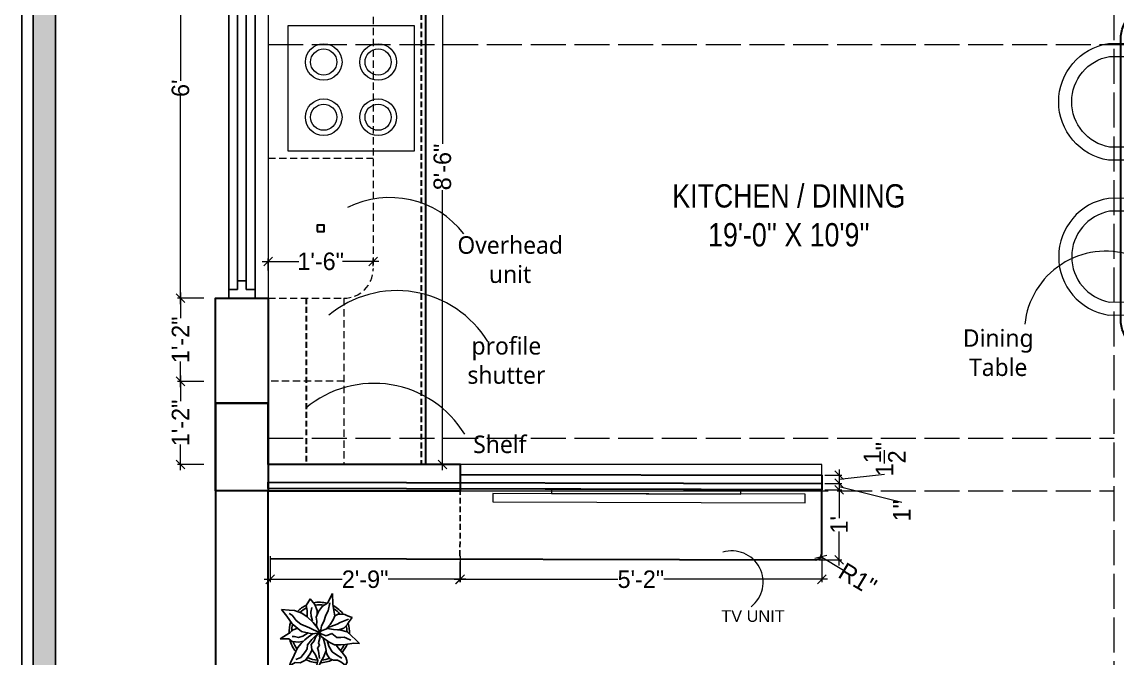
# Model space of a CAD drawing. Header units: millimetres. Extents: x 35877 to 3066687, y -650199 to -40525.
# Drawn here: x 146859.8 to 147047.5, y -180139.9 to -180030.8 of the extents above; entities that cross this region are included whole.
import ezdxf

# ---------------------------------------------------------------- set-up
doc = ezdxf.new("R2010")
doc.units = ezdxf.units.MM
doc.header["$MEASUREMENT"] = 0
doc.header["$PDMODE"] = 35
for name, pattern in [('ACAD_ISO02W100', [15, 12, -3]), ('DASHED', [0.75, 0.5, -0.25]), ('DASHEDX2', [1.5, 1, -0.5]), ('HIDDEN', [0.375, 0.25, -0.125])]:
    doc.linetypes.add(name, pattern=pattern)
doc.layers.get('Defpoints').update_dxf_attribs({"color": 220})
for name, color, linetype, lineweight in [('CENTERLINE ( COLUMN ) ~ DIM', 7, 'Continuous', 9), ('COLUMN', 1, 'Continuous', 30), ('dim05', 1, 'Continuous', 13), ('FIRST FLOOR ( TEXT )', 7, 'Continuous', 9), ('FUR1', 22, 'Continuous', 0), ('FURNITURE', 32, 'Continuous', 9), ('furniture dimensions', 1, 'DASHED', 0), ('GROUND FLOOR', 7, 'Continuous', 9), ('GROUND FLOOR  ( PLINE )', 251, 'Continuous', 30), ('Labelling', 1, 'Continuous', 25), ('NAME PLATE', 7, 'Continuous', 25), ('wall', 7, 'Continuous', 30), ('XX~SLAB ( BEAM )~ ( DIM )', 7, 'Continuous', 9)]:
    doc.layers.add(name, color=color, linetype=linetype, lineweight=lineweight)
doc.layers.add('str coll', color=6, linetype='Continuous')
doc.layers.add('XX~SLAB ( PLINE )', color=251, linetype='Continuous', plot=False)
doc.styles.add('century g', font='GOTHIC.TTF')
doc.styles.add('KATHA', font='swissc.ttf')
doc.styles.get("Standard").update_dxf_attribs({"font": 'arial.ttf', "height": 6})
doc.styles.add('style4', font='ARIALN.TTF')
doc.dimstyles.new('Archana', dxfattribs={"dimtxt": 2, "dimasz": 0.75, "dimexe": 0.5, "dimexo": 0.5, "dimgap": 0, "dimtad": 0, "dimzin": 0, "dimdsep": 46, "dimlunit": 4, "dimtxsty": 'century g', "dimblk": 'OBLIQUE', "dimcen": 0, "dimdle": 1, "dimclrd": 256, "dimclre": 256, "dimclrt": 256, "dimadec": 0, "dimazin": 0, "dimtfac": 1, "dimtofl": 0, "dimtmove": 1, "dimatfit": 3, "dimfxl": 1, "dimfxlon": 1, "dimtolj": 1, "dimtzin": 0, "dimlwd": -1, "dimlwe": -1, "dimarcsym": 0})

# ---------------------------------------------------------------- blocks, each defined once
blk = doc.blocks.new('LAYOUT FILE')
at = {"layer": 'NAME PLATE', "true_color": 0xd39e00}
h = blk.add_hatch(color=42, dxfattribs=at)
h.paths.add_polyline_path([(3346889.83, -513806.18), (3346889.83, -514260.7), (3347535.56, -514260.7), (3347535.56, -513806.18)])
h.paths.add_polyline_path([(3346894.36, -513810.71), (3347531.03, -513810.71), (3347531.03, -514256.17), (3346894.36, -514256.17)], flags=16)
at = {"layer": 'NAME PLATE', "color": 42, "true_color": 0xd39e00}
for points in [[(3346887.56, -513803.91), (3347537.83, -513803.91), (3347537.83, -514262.96), (3346887.56, -514262.96)], [(3346889.83, -513806.18), (3347535.56, -513806.18), (3347535.56, -514260.7), (3346889.83, -514260.7)], [(3346894.36, -513810.71), (3347531.03, -513810.71), (3347531.03, -514256.17), (3346894.36, -514256.17)]]:
    blk.add_lwpolyline(points, close=True, dxfattribs=at)
blk = doc.blocks.new('_Oblique')
at = {"layer": 'wall', "color": 0, "lineweight": -2}
blk.add_line((-0.5, -0.5), (0.5, 0.5), dxfattribs=at)
blk = doc.blocks.new('*D631')
at = {"layer": 'Defpoints', "color": 0, "linetype": 'Continuous', "lineweight": 0, "transparency": 16777216}
for p in [(146902.33, -180119.81, 0.05), (146934.89, -180120.39, 0.05), (146934.89, -180126.4)]:
    blk.add_point(p, dxfattribs=at)
at = {"layer": 'furniture dimensions', "color": 5, "linetype": 'ByBlock', "transparency": 16777216}
blk.add_line((146902.33, -180122.4), (146902.33, -180126.9), dxfattribs=at)
at = {"layer": 'furniture dimensions', "color": 5, "linetype": 'Continuous', "transparency": 16777216}
for p, q in [((146934.89, -180122.4), (146934.89, -180126.9)), ((146901.33, -180126.4), (146914.66, -180126.4)), ((146935.89, -180126.4), (146922.57, -180126.4))]:
    blk.add_line(p, q, dxfattribs=at)
at = {"layer": 'furniture dimensions', "color": 5, "linetype": 'Continuous', "transparency": 16777216, "xscale": 1.5, "yscale": 1.5, "zscale": 1.5, "rotation": 180}
blk.add_blockref('_Oblique', (146902.33, -180126.4), dxfattribs=at)
at = {"layer": 'furniture dimensions', "color": 5, "linetype": 'Continuous', "transparency": 16777216, "xscale": 1.5, "yscale": 1.5, "zscale": 1.5}
blk.add_blockref('_Oblique', (146934.89, -180126.4), dxfattribs=at)
at = {"layer": 'furniture dimensions', "linetype": 'Continuous', "lineweight": 0, "transparency": 16777216, "insert": (146918.61, -180126.4), "char_height": 3, "attachment_point": 5, "style": 'century g'}
blk.add_mtext('\\A1;2\'-9"', dxfattribs=at)
blk = doc.blocks.new('ARPLS010')
at = {"linetype": 'ByBlock'}
for p, q in [((0.121, 0.605), (-0.013, 0.459)), ((0.179, 0.666), (0.121, 0.605)), ((0.174, 0.573), (0.179, 0.666)), ((0.2, 0.432), (0.174, 0.573)), ((-0.295, 0.42), (-0.302, 0.309)), ((-0.278, 0.467), (-0.295, 0.42)), ((-0.248, 0.54), (-0.278, 0.467)), ((-0.182, 0.493), (-0.248, 0.54)), ((-0.222, 0.484), (-0.164, 0.347)), ((-0.125, 0.459), (-0.182, 0.493)), ((-0.072, 0.404), (-0.125, 0.459)), ((-0.038, 0.302), (-0.072, 0.404)), ((-0.013, 0.459), (-0.044, 0.336)), ((0.077, 0.412), (0.091, 0.447)), ((0.082, 0.358), (0.077, 0.412)), ((0.091, 0.447), (0.125, 0.522)), ((0.203, 0.352), (0.2, 0.432)), ((0.33, 0.38), (0.252, 0.313)), ((0.409, 0.44), (0.33, 0.38)), ((0.425, 0.373), (0.356, 0.269)), ((0.484, 0.459), (0.409, 0.44)), ((0.542, 0.434), (0.484, 0.459)), ((0.485, 0.354), (0.533, 0.42)), ((0.533, 0.42), (0.542, 0.434)), ((-0.469, 0.226), (-0.643, 0.216)), ((-0.643, 0.216), (-0.485, 0.134)), ((-0.362, 0.24), (-0.469, 0.226)), ((-0.278, 0.254), (-0.362, 0.24)), ((-0.302, 0.309), (-0.276, 0.258)), ((-0.21, 0.227), (-0.278, 0.254)), ((-0.132, 0.18), (-0.21, 0.227)), ((-0.164, 0.347), (-0.139, 0.295)), ((-0.139, 0.295), (-0.08, 0.131)), ((-0.049, 0.232), (-0.065, 0.135)), ((-0.044, 0.336), (-0.049, 0.232)), ((0.015, 0.209), (0.08, 0.288)), ((0.056, 0.114), (0.015, 0.209)), ((0.08, 0.288), (0.082, 0.358)), ((0.16, 0.165), (0.204, 0.254)), ((0.204, 0.254), (0.203, 0.352)), ((0.252, 0.313), (0.216, 0.287)), ((0.318, 0.213), (0.227, 0.157)), ((0.356, 0.269), (0.318, 0.213)), ((0.432, 0.176), (0.459, 0.236)), ((0.459, 0.303), (0.485, 0.354)), ((0.459, 0.236), (0.459, 0.303)), ((-0.359, 0.148), (-0.49, 0.172)), ((-0.485, 0.134), (-0.433, 0.051)), ((-0.433, 0.051), (-0.349, -0.011)), ((-0.287, 0.106), (-0.359, 0.148)), ((-0.18, 0.073), (-0.287, 0.106)), ((-0.111, 0.036), (-0.18, 0.073)), ((-0.063, 0.111), (-0.132, 0.18)), ((-0.013, 0.022), (-0.111, 0.036)), ((-0.084, -0.034), (0.007, 0.018)), ((0.003, 0.011), (-0.076, -0.16)), ((-0.065, 0.135), (-0.024, 0.018)), ((-0.024, 0.018), (0.009, 0.005)), ((0.006, -0.002), (0.068, 0.032)), ((0.007, 0.018), (0.02, -0.121)), ((0.009, 0.005), (0.056, 0.114)), ((0.017, -0.002), (0.091, 0.009)), ((0.068, 0.032), (0.16, 0.165)), ((0.088, 0.065), (0.187, 0.091)), ((0.091, 0.009), (0.173, -0.011)), ((0.227, 0.157), (0.132, 0.131)), ((0.173, -0.011), (0.212, 0.004)), ((0.187, 0.091), (0.297, 0.116)), ((0.212, 0.004), (0.252, -0.03)), ((0.297, 0.116), (0.408, 0.071)), ((0.309, 0.109), (0.368, 0.128)), ((0.309, -0.01), (0.43, 0.006)), ((0.368, 0.128), (0.432, 0.176)), ((0.408, 0.071), (0.482, 0.024)), ((0.482, 0.024), (0.689, -0.072)), ((-0.464, -0.073), (-0.558, -0.152)), ((-0.558, -0.152), (-0.517, -0.172)), ((-0.517, -0.172), (-0.447, -0.216)), ((-0.366, -0.036), (-0.464, -0.073)), ((-0.336, -0.142), (-0.413, -0.121)), ((-0.306, -0.033), (-0.366, -0.036)), ((-0.349, -0.011), (-0.256, -0.05)), ((-0.269, -0.135), (-0.336, -0.142)), ((-0.193, -0.113), (-0.269, -0.135)), ((-0.259, -0.2), (-0.168, -0.1)), ((-0.256, -0.05), (-0.185, -0.038)), ((-0.185, -0.038), (-0.114, -0.046)), ((-0.168, -0.1), (-0.084, -0.034)), ((-0.076, -0.16), (-0.138, -0.304)), ((-0.114, -0.046), (-0.093, -0.036)), ((0.02, -0.121), (-0.017, -0.291)), ((0.01, -0.014), (0.017, -0.002)), ((0.078, -0.064), (0.01, -0.014)), ((0.016, -0.023), (0.116, -0.122)), ((0.07, -0.179), (0.018, -0.1)), ((0.121, -0.239), (0.07, -0.179)), ((0.138, -0.083), (0.078, -0.064)), ((0.116, -0.122), (0.201, -0.195)), ((0.197, -0.135), (0.138, -0.083)), ((0.283, -0.123), (0.197, -0.135)), ((0.252, -0.03), (0.309, -0.01)), ((0.277, -0.114), (0.357, -0.156)), ((0.37, -0.064), (0.283, -0.123)), ((0.357, -0.156), (0.455, -0.226)), ((0.462, -0.021), (0.37, -0.064)), ((0.689, -0.072), (0.462, -0.021)), ((-0.447, -0.216), (-0.363, -0.202)), ((-0.363, -0.202), (-0.263, -0.2)), ((-0.363, -0.408), (-0.318, -0.29)), ((-0.318, -0.29), (-0.259, -0.2)), ((-0.138, -0.304), (-0.199, -0.38)), ((-0.017, -0.291), (-0.141, -0.446)), ((-0.042, -0.432), (-0.071, -0.352)), ((0.059, -0.27), (0.005, -0.185)), ((0.08, -0.342), (0.059, -0.27)), ((0.066, -0.407), (0.08, -0.342)), ((0.184, -0.299), (0.121, -0.239)), ((0.141, -0.261), (0.16, -0.336)), ((0.16, -0.336), (0.15, -0.445)), ((0.252, -0.362), (0.184, -0.299)), ((0.201, -0.195), (0.272, -0.198)), ((0.272, -0.198), (0.311, -0.225)), ((0.311, -0.225), (0.415, -0.304)), ((0.415, -0.304), (0.447, -0.388)), ((0.455, -0.226), (0.503, -0.317)), ((0.503, -0.317), (0.494, -0.398)), ((-0.382, -0.625), (-0.368, -0.496)), ((-0.269, -0.533), (-0.382, -0.625)), ((-0.368, -0.496), (-0.363, -0.408)), ((-0.287, -0.45), (-0.314, -0.498)), ((-0.199, -0.38), (-0.287, -0.45)), ((-0.141, -0.446), (-0.269, -0.533)), ((0.002, -0.48), (-0.042, -0.432)), ((0.104, -0.646), (0.002, -0.48)), ((0.064, -0.446), (0.066, -0.407)), ((0.106, -0.5), (0.104, -0.646)), ((0.15, -0.445), (0.106, -0.5)), ((0.376, -0.416), (0.252, -0.362)), ((0.502, -0.472), (0.376, -0.416)), ((0.494, -0.398), (0.528, -0.452)), ((0.567, -0.494), (0.502, -0.472)), ((0.528, -0.452), (0.567, -0.494))]:
    blk.add_line(p, q, dxfattribs=at)
for radius, start, end in [(0.5, 126.2799, 152.7042), (0.5, 87.2367, 107.9154), (0.458, 91.6596, 104.0784), (0.5, 49.0791, 67.0324), (0.458, 49.8461, 63.9764), (0.458, 130.7647, 148.9789), (0.5, 1.3782, 25.7565), (0.5, 164.9216, 191.0302), (0.458, 169.9629, 188.6517), (0.458, 5.0517, 21.9108), (0.458, 334.5625, 357.1532), (0.5, 333.6991, 357.5577), (0.5, 205.1623, 226.3204), (0.458, 207.232, 224.0819), (0.5, 249.553, 272.4234), (0.458, 252.8522, 267.711), (0.5, 283.5324, 308.8712), (0.458, 289.266, 306.1107)]:
    blk.add_arc((0, 0), radius, start, end, dxfattribs=at)
blk = doc.blocks.new('*D642')
at = {"layer": 'Defpoints', "color": 0, "linetype": 'Continuous', "lineweight": 0, "transparency": 16777216}
for p in [(146995.87, -180122.05, 0.05), (146996.73, -180122.56, 0.05)]:
    blk.add_point(p, dxfattribs=at)
at = {"layer": 'furniture dimensions', "color": 5, "linetype": 'Continuous', "transparency": 16777216}
blk.add_line((147000.61, -180124.89), (146996.73, -180122.56), dxfattribs=at)
at = {"layer": 'furniture dimensions', "color": 5, "linetype": 'Continuous', "transparency": 16777216, "xscale": 1.5, "yscale": 1.5, "zscale": 1.5, "rotation": 149.0971470208916}
blk.add_blockref('_Oblique', (146996.73, -180122.56), dxfattribs=at)
at = {"layer": 'furniture dimensions', "linetype": 'Continuous', "lineweight": 0, "transparency": 16777216, "insert": (147003.04, -180126.34), "char_height": 3, "attachment_point": 5, "rotation": 329.0971, "style": 'century g'}
blk.add_mtext('\\A1;R1"', dxfattribs=at)
blk = doc.blocks.new('sf sfs')
at = {"layer": 'FURNITURE', "color": 9, "true_color": 0xc7c8ca, "transparency": 33554687}
blk.add_line((3348685.97, -514612.12), (3348664.42, -514612.12), dxfattribs=at)
blk.add_lwpolyline([(3348664.42, -514612.12), (3348664.42, -514590.57), (3348685.97, -514590.57), (3348685.97, -514612.12)], dxfattribs=at)
for centre, radius in [((3348670.49, -514596.83), 3.14), ((3348679.82, -514596.83), 3.14), ((3348670.49, -514596.83), 2.24), ((3348679.82, -514596.83), 2.24), ((3348670.49, -514606.3), 3.14), ((3348679.82, -514606.3), 3.14), ((3348670.49, -514606.3), 2.24), ((3348679.82, -514606.3), 2.24)]:
    blk.add_circle(centre, radius, dxfattribs=at)
blk = doc.blocks.new('*D643')
at = {"layer": 'Defpoints', "color": 0, "linetype": 'Continuous', "lineweight": 0, "transparency": 16777216}
for p in [(146928.99, -180004.7), (146931.86, -180004.7), (146928.99, -180106.7)]:
    blk.add_point(p, dxfattribs=at)
at = {"layer": 'furniture dimensions', "color": 5, "linetype": 'Continuous', "transparency": 16777216}
for p, q in [((146929.49, -180004.7), (146932.36, -180004.7)), ((146931.86, -180003.7), (146931.86, -180051.75)), ((146931.86, -180107.7), (146931.86, -180059.65))]:
    blk.add_line(p, q, dxfattribs=at)
at = {"layer": 'furniture dimensions', "color": 5, "linetype": 'ByBlock', "transparency": 16777216}
blk.add_line((146929.49, -180106.7), (146932.36, -180106.7), dxfattribs=at)
at = {"layer": 'furniture dimensions', "color": 5, "linetype": 'Continuous', "transparency": 16777216, "xscale": 1.5, "yscale": 1.5, "zscale": 1.5}
for p, rotation in [((146931.86, -180004.7), 90), ((146931.86, -180106.7), 270)]:
    blk.add_blockref('_Oblique', p, dxfattribs=dict(at, rotation=rotation))
at = {"layer": 'furniture dimensions', "linetype": 'Continuous', "lineweight": 0, "transparency": 16777216, "insert": (146931.86, -180055.7), "char_height": 3, "attachment_point": 5, "rotation": 90, "style": 'century g'}
blk.add_mtext('\\A1;8\'-6"', dxfattribs=at)
blk = doc.blocks.new('SD DSD')
at = {"layer": 'FURNITURE', "color": 9, "true_color": 0xc7c8ca, "transparency": 33554687}
for p, q in [((3348486.7, -514623.32), (3348486.68, -514619.42)), ((3348502.23, -514619.34), (3348502.25, -514623.25)), ((3348486.7, -514623.32), (3348502.25, -514623.25)), ((3348483.69, -514625.26), (3348479.79, -514625.25)), ((3348483.69, -514625.26), (3348483.66, -514640.81)), ((3348505.76, -514625.26), (3348509.66, -514625.25)), ((3348505.76, -514625.26), (3348505.79, -514640.81)), ((3348479.75, -514640.8), (3348483.66, -514640.81)), ((3348509.7, -514640.8), (3348505.79, -514640.81)), ((3348479.75, -514651.77), (3348483.66, -514651.76)), ((3348483.69, -514667.31), (3348483.66, -514651.76)), ((3348505.76, -514667.31), (3348505.79, -514651.76)), ((3348509.7, -514651.77), (3348505.79, -514651.76)), ((3348483.69, -514667.31), (3348479.79, -514667.32)), ((3348505.76, -514667.31), (3348509.66, -514667.32)), ((3348486.7, -514669.25), (3348486.68, -514673.16)), ((3348486.7, -514669.25), (3348502.25, -514669.32)), ((3348502.23, -514673.23), (3348502.25, -514669.32))]:
    blk.add_line(p, q, dxfattribs=at)
at = {"layer": 'FURNITURE', "color": 9, "true_color": 0xc7c8ca, "transparency": 33554687, "flags": 128}
for points in [[(3348502.23, -514621.56), (3348504.46, -514621.55), (3348504.42, -514614.17, 0.853613), (3348484.42, -514614.22), (3348484.46, -514621.65), (3348486.68, -514621.64)], [(3348502.22, -514619.34), (3348502.23, -514621.56), (3348502.2, -514614.36, 0.835758), (3348486.65, -514614.39), (3348486.67, -514619.42), (3348486.68, -514621.64)], [(3348481.97, -514640.8), (3348481.97, -514643.02), (3348474.58, -514643.01, -0.853613), (3348474.58, -514623.01), (3348482.01, -514623.02), (3348482.01, -514625.25)], [(3348507.48, -514640.8), (3348507.48, -514643.02), (3348514.87, -514643.01, 0.853613), (3348514.87, -514623.01), (3348507.44, -514623.02), (3348507.44, -514625.25)], [(3348479.75, -514640.79), (3348481.97, -514640.8), (3348474.77, -514640.78, -0.835758), (3348474.76, -514625.23), (3348479.79, -514625.24), (3348482.01, -514625.25)], [(3348509.7, -514640.79), (3348507.48, -514640.8), (3348514.68, -514640.78, 0.835758), (3348514.69, -514625.23), (3348509.66, -514625.24), (3348507.44, -514625.25)], [(3348481.97, -514651.77), (3348481.97, -514649.55), (3348474.58, -514649.57, 0.853613), (3348474.58, -514669.57), (3348482.01, -514669.55), (3348482.01, -514667.32)], [(3348507.48, -514651.77), (3348507.48, -514649.55), (3348514.87, -514649.57, -0.853613), (3348514.87, -514669.57), (3348507.44, -514669.55), (3348507.44, -514667.32)], [(3348479.75, -514651.78), (3348481.97, -514651.77), (3348474.77, -514651.79, 0.835758), (3348474.76, -514667.34), (3348479.79, -514667.33), (3348482.01, -514667.33)], [(3348509.7, -514651.78), (3348507.48, -514651.77), (3348514.68, -514651.79, -0.835758), (3348514.69, -514667.34), (3348509.66, -514667.33), (3348507.44, -514667.33)], [(3348502.23, -514671.01), (3348504.46, -514671.02), (3348504.42, -514678.4, -0.853613), (3348484.42, -514678.36), (3348484.46, -514670.92), (3348486.68, -514670.93)], [(3348502.22, -514673.23), (3348502.23, -514671.01), (3348502.2, -514678.21, -0.835758), (3348486.65, -514678.18), (3348486.67, -514673.16), (3348486.68, -514670.93)]]:
    blk.add_lwpolyline(points, format="xyb", dxfattribs=at)
at = {"layer": 'FURNITURE', "color": 9, "lineweight": 30, "true_color": 0xc7c8ca, "transparency": 33554687}
blk.add_lwpolyline([(3348506.78, -514676.29), (3348482.68, -514676.29, -0.414214), (3348476.68, -514670.29), (3348476.68, -514622.29, -0.414214), (3348482.68, -514616.29), (3348506.78, -514616.29, -0.414214), (3348512.78, -514622.29), (3348512.78, -514670.29, -0.414214)], format="xyb", close=True, dxfattribs=at)
blk = doc.blocks.new('*D839')
at = {"layer": 'Defpoints', "color": 0, "linetype": 'Continuous', "lineweight": 0, "transparency": 16777216}
for p in [(146996.88, -180119.26), (146934.87, -180122.9), (146996.88, -180126.4)]:
    blk.add_point(p, dxfattribs=at)
at = {"layer": 'furniture dimensions', "color": 5, "linetype": 'ByBlock', "transparency": 16777216}
blk.add_line((146934.87, -180123.4), (146934.87, -180126.9), dxfattribs=at)
at = {"layer": 'furniture dimensions', "color": 5, "linetype": 'Continuous', "transparency": 16777216}
for p, q in [((146996.88, -180122.4), (146996.88, -180126.9)), ((146933.87, -180126.4), (146961.94, -180126.4)), ((146997.88, -180126.4), (146969.81, -180126.4))]:
    blk.add_line(p, q, dxfattribs=at)
at = {"layer": 'furniture dimensions', "color": 5, "linetype": 'Continuous', "transparency": 16777216, "xscale": 1.5, "yscale": 1.5, "zscale": 1.5, "rotation": 180}
blk.add_blockref('_Oblique', (146934.87, -180126.4), dxfattribs=at)
at = {"layer": 'furniture dimensions', "color": 5, "linetype": 'Continuous', "transparency": 16777216, "xscale": 1.5, "yscale": 1.5, "zscale": 1.5}
blk.add_blockref('_Oblique', (146996.88, -180126.4), dxfattribs=at)
at = {"layer": 'furniture dimensions', "linetype": 'Continuous', "lineweight": 0, "transparency": 16777216, "insert": (146965.87, -180126.4), "char_height": 3, "attachment_point": 5, "style": 'century g'}
blk.add_mtext('\\A1;5\'-2"', dxfattribs=at)
blk = doc.blocks.new('*D840')
at = {"layer": 'Defpoints', "color": 0, "linetype": 'Continuous', "lineweight": 0, "transparency": 16777216}
for p in [(146996.91, -180108.55, 0.05), (146996.9, -180109.94, 0.05), (146999.84, -180109.94)]:
    blk.add_point(p, dxfattribs=at)
at = {"layer": 'furniture dimensions', "color": 5, "linetype": 'ByBlock', "transparency": 16777216}
blk.add_line((146997.41, -180108.55), (147000.34, -180108.55), dxfattribs=at)
at = {"layer": 'furniture dimensions', "color": 5, "linetype": 'Continuous', "transparency": 16777216}
for p, q in [((146999.84, -180107.55), (146999.84, -180110.94)), ((146999.84, -180109.25), (147007.64, -180108.34)), ((146997.4, -180109.94), (147000.34, -180109.94))]:
    blk.add_line(p, q, dxfattribs=at)
at = {"layer": 'furniture dimensions', "color": 5, "linetype": 'Continuous', "transparency": 16777216, "xscale": 1.5, "yscale": 1.5, "zscale": 1.5}
for p, rotation in [((146999.84, -180108.55), 90), ((146999.84, -180109.94), 270)]:
    blk.add_blockref('_Oblique', p, dxfattribs=dict(at, rotation=rotation))
at = {"layer": 'furniture dimensions', "linetype": 'Continuous', "lineweight": 0, "transparency": 16777216, "insert": (147007.64, -180105.8), "char_height": 3, "attachment_point": 5, "rotation": 90, "style": 'century g'}
blk.add_mtext('\\A1;1{\\H1x;\\S1/2;}"', dxfattribs=at)
blk = doc.blocks.new('*D841')
at = {"layer": 'Defpoints', "color": 0, "linetype": 'Continuous', "lineweight": 0, "transparency": 16777216}
for p in [(146996.9, -180111.04, 0.05), (146995.87, -180123.05, 0.05), (146999.84, -180123.05)]:
    blk.add_point(p, dxfattribs=at)
at = {"layer": 'furniture dimensions', "color": 5, "linetype": 'Continuous', "transparency": 16777216}
for p, q in [((146999.84, -180110.04), (146999.84, -180115.9)), ((146999.84, -180124.05), (146999.84, -180118.19)), ((146996.37, -180123.05), (147000.34, -180123.05))]:
    blk.add_line(p, q, dxfattribs=at)
at = {"layer": 'furniture dimensions', "color": 5, "linetype": 'ByBlock', "transparency": 16777216}
blk.add_line((146997.4, -180111.04), (147000.34, -180111.04), dxfattribs=at)
at = {"layer": 'furniture dimensions', "color": 5, "linetype": 'Continuous', "transparency": 16777216, "xscale": 1.5, "yscale": 1.5, "zscale": 1.5}
for p, rotation in [((146999.84, -180111.04), 90), ((146999.84, -180123.05), 270)]:
    blk.add_blockref('_Oblique', p, dxfattribs=dict(at, rotation=rotation))
at = {"layer": 'furniture dimensions', "linetype": 'Continuous', "lineweight": 0, "transparency": 16777216, "insert": (146999.84, -180117.05), "char_height": 3, "attachment_point": 5, "rotation": 90, "style": 'century g'}
blk.add_mtext("\\A1;1'", dxfattribs=at)
blk = doc.blocks.new('*D842')
at = {"layer": 'Defpoints', "color": 0, "linetype": 'Continuous', "lineweight": 0, "transparency": 16777216}
for p in [(146996.9, -180109.94, 0.05), (146996.9, -180111.04, 0.05), (146999.84, -180111.04)]:
    blk.add_point(p, dxfattribs=at)
at = {"layer": 'furniture dimensions', "color": 5, "linetype": 'ByBlock', "transparency": 16777216}
blk.add_line((146997.4, -180109.94), (147000.34, -180109.94), dxfattribs=at)
at = {"layer": 'furniture dimensions', "color": 5, "linetype": 'Continuous', "transparency": 16777216}
for p, q in [((146999.84, -180108.94), (146999.84, -180112.04)), ((146999.84, -180110.49), (147010.6, -180113.18)), ((146997.4, -180111.04), (147000.34, -180111.04))]:
    blk.add_line(p, q, dxfattribs=at)
at = {"layer": 'furniture dimensions', "color": 5, "linetype": 'Continuous', "transparency": 16777216, "xscale": 1.5, "yscale": 1.5, "zscale": 1.5}
for p, rotation in [((146999.84, -180109.94), 90), ((146999.84, -180111.04), 270)]:
    blk.add_blockref('_Oblique', p, dxfattribs=dict(at, rotation=rotation))
at = {"layer": 'furniture dimensions', "linetype": 'Continuous', "lineweight": 0, "transparency": 16777216, "insert": (147010.6, -180114.64), "char_height": 3, "attachment_point": 5, "rotation": 90, "style": 'century g'}
blk.add_mtext('\\A1;1"', dxfattribs=at)
blk = doc.blocks.new('*D843')
at = {"layer": 'Defpoints', "color": 0, "linetype": 'Continuous', "lineweight": 0, "transparency": 16777216}
for p in [(146995.87, -180122.04, 0.05), (146996.73, -180122.55, 0.05)]:
    blk.add_point(p, dxfattribs=at)
at = {"layer": 'furniture dimensions', "color": 5, "linetype": 'Continuous', "transparency": 16777216}
blk.add_line((147000.61, -180124.88), (146996.73, -180122.55), dxfattribs=at)
at = {"layer": 'furniture dimensions', "color": 5, "linetype": 'Continuous', "transparency": 16777216, "xscale": 1.5, "yscale": 1.5, "zscale": 1.5, "rotation": 149.0971470180301}
blk.add_blockref('_Oblique', (146996.73, -180122.55), dxfattribs=at)
at = {"layer": 'furniture dimensions', "linetype": 'Continuous', "lineweight": 0, "transparency": 16777216, "insert": (147003.04, -180126.33), "char_height": 3, "attachment_point": 5, "rotation": 329.0971, "style": 'century g'}
blk.add_mtext('\\A1;R1"', dxfattribs=at)
blk = doc.blocks.new('*D844')
at = {"layer": 'Defpoints', "color": 0, "linetype": 'Continuous', "lineweight": 0, "transparency": 16777216}
for p in [(146886.97, -180092.45), (146901.99, -180092.45), (146901.99, -180106.7)]:
    blk.add_point(p, dxfattribs=at)
at = {"layer": 'furniture dimensions', "color": 5, "linetype": 'Continuous', "transparency": 16777216}
for p, q in [((146886.97, -180091.45), (146886.97, -180095.86)), ((146890.97, -180092.45), (146886.47, -180092.45)), ((146886.97, -180107.7), (146886.97, -180103.3))]:
    blk.add_line(p, q, dxfattribs=at)
at = {"layer": 'furniture dimensions', "color": 5, "linetype": 'ByBlock', "transparency": 16777216}
blk.add_line((146890.97, -180106.7), (146886.47, -180106.7), dxfattribs=at)
at = {"layer": 'furniture dimensions', "color": 5, "linetype": 'Continuous', "transparency": 16777216, "xscale": 1.5, "yscale": 1.5, "zscale": 1.5}
for p, rotation in [((146886.97, -180092.45), 90), ((146886.97, -180106.7), 270)]:
    blk.add_blockref('_Oblique', p, dxfattribs=dict(at, rotation=rotation))
at = {"layer": 'furniture dimensions', "linetype": 'Continuous', "lineweight": 0, "transparency": 16777216, "insert": (146886.97, -180099.58), "char_height": 3, "attachment_point": 5, "rotation": 90, "style": 'century g'}
blk.add_mtext('\\A1;1\'-2"', dxfattribs=at)
blk = doc.blocks.new('*D845')
at = {"layer": 'Defpoints', "color": 0, "linetype": 'Continuous', "lineweight": 0, "transparency": 16777216}
for p in [(146886.97, -180078.2), (146901.99, -180078.2), (146901.99, -180092.45)]:
    blk.add_point(p, dxfattribs=at)
at = {"layer": 'furniture dimensions', "color": 5, "linetype": 'Continuous', "transparency": 16777216}
for p, q in [((146890.97, -180078.2), (146886.47, -180078.2)), ((146886.97, -180077.2), (146886.97, -180081.61)), ((146886.97, -180093.45), (146886.97, -180089.05))]:
    blk.add_line(p, q, dxfattribs=at)
at = {"layer": 'furniture dimensions', "color": 5, "linetype": 'ByBlock', "transparency": 16777216}
blk.add_line((146890.97, -180092.45), (146886.47, -180092.45), dxfattribs=at)
at = {"layer": 'furniture dimensions', "color": 5, "linetype": 'Continuous', "transparency": 16777216, "xscale": 1.5, "yscale": 1.5, "zscale": 1.5}
for p, rotation in [((146886.97, -180078.2), 90), ((146886.97, -180092.45), 270)]:
    blk.add_blockref('_Oblique', p, dxfattribs=dict(at, rotation=rotation))
at = {"layer": 'furniture dimensions', "linetype": 'Continuous', "lineweight": 0, "transparency": 16777216, "insert": (146886.97, -180085.33), "char_height": 3, "attachment_point": 5, "rotation": 90, "style": 'century g'}
blk.add_mtext('\\A1;1\'-2"', dxfattribs=at)
blk = doc.blocks.new('*D846')
at = {"layer": 'Defpoints', "color": 0, "linetype": 'Continuous', "lineweight": 0, "transparency": 16777216}
for p in [(146886.97, -180006.2), (146901.99, -180006.2), (146901.99, -180078.2)]:
    blk.add_point(p, dxfattribs=at)
at = {"layer": 'furniture dimensions', "color": 5, "linetype": 'Continuous', "transparency": 16777216}
for p, q in [((146886.97, -180005.2), (146886.97, -180040.9)), ((146890.97, -180006.2), (146886.47, -180006.2)), ((146886.97, -180079.2), (146886.97, -180043.5))]:
    blk.add_line(p, q, dxfattribs=at)
at = {"layer": 'furniture dimensions', "color": 5, "linetype": 'ByBlock', "transparency": 16777216}
blk.add_line((146890.97, -180078.2), (146886.47, -180078.2), dxfattribs=at)
at = {"layer": 'furniture dimensions', "color": 5, "linetype": 'Continuous', "transparency": 16777216, "xscale": 1.5, "yscale": 1.5, "zscale": 1.5}
for p, rotation in [((146886.97, -180006.2), 90), ((146886.97, -180078.2), 270)]:
    blk.add_blockref('_Oblique', p, dxfattribs=dict(at, rotation=rotation))
at = {"layer": 'furniture dimensions', "linetype": 'Continuous', "lineweight": 0, "transparency": 16777216, "insert": (146886.97, -180042.2), "char_height": 3, "attachment_point": 5, "rotation": 90, "style": 'century g'}
blk.add_mtext("\\A1;6'", dxfattribs=at)
blk = doc.blocks.new('*D849')
at = {"layer": 'Defpoints', "color": 0, "linetype": 'Continuous', "lineweight": 0, "transparency": 16777216}
for p in [(146919.99, -180071.89), (146901.99, -180073.92), (146919.99, -180073.2)]:
    blk.add_point(p, dxfattribs=at)
at = {"layer": 'furniture dimensions', "color": 5, "linetype": 'Continuous', "transparency": 16777216}
for p, q in [((146900.99, -180071.89), (146907.27, -180071.89)), ((146920.99, -180071.89), (146914.71, -180071.89)), ((146919.99, -180072.7), (146919.99, -180071.39))]:
    blk.add_line(p, q, dxfattribs=at)
at = {"layer": 'furniture dimensions', "color": 5, "linetype": 'ByBlock', "transparency": 16777216}
blk.add_line((146901.99, -180073.42), (146901.99, -180071.39), dxfattribs=at)
at = {"layer": 'furniture dimensions', "color": 5, "linetype": 'Continuous', "transparency": 16777216, "xscale": 1.5, "yscale": 1.5, "zscale": 1.5, "rotation": 180}
blk.add_blockref('_Oblique', (146901.99, -180071.89), dxfattribs=at)
at = {"layer": 'furniture dimensions', "color": 5, "linetype": 'Continuous', "transparency": 16777216, "xscale": 1.5, "yscale": 1.5, "zscale": 1.5}
blk.add_blockref('_Oblique', (146919.99, -180071.89), dxfattribs=at)
at = {"layer": 'furniture dimensions', "linetype": 'Continuous', "lineweight": 0, "transparency": 16777216, "insert": (146910.99, -180071.89), "char_height": 3, "attachment_point": 5, "style": 'century g'}
blk.add_mtext('\\A1;1\'-6"', dxfattribs=at)

msp = doc.modelspace()

# ---------------------------------------------------------------- linework, layer by layer
at = {"lineweight": 9, "transparency": 33554687, "elevation": 0.3521}
for points in [[(146994.0312, -180113.2717), (146994.035, -180111.8249), (146940.4912, -180111.6866), (146940.4875, -180113.1334)], [(146982.9992, -180111.7841), (146983.0012, -180111.0181), (146950.5644, -180110.9343), (146950.5624, -180111.7003)]]:
    msp.add_lwpolyline(points, close=True, dxfattribs=at)
at = {"layer": 'CENTERLINE ( COLUMN ) ~ DIM', "transparency": 33554687}
msp.add_line((146892.9891, -180078.2015, 0.3521), (146901.9891, -180078.2015, 0.3521), dxfattribs=at)
at = {"layer": 'COLUMN', "transparency": 33554687, "elevation": 0.3521}
msp.add_lwpolyline([(146892.9891, -180096.2015), (146901.9891, -180096.2015), (146901.9891, -180111.2015), (146892.9891, -180111.2015)], close=True, dxfattribs=at)
at = {"layer": 'FUR1', "color": 252, "true_color": 0x939598, "transparency": 33554687}
for centre, radius, start, end in [((146922.854, -180076.9702, 0.3521), 16.0308, 37.739352, 116.854299), ((147045.5628, -180084.1086, 0.3521), 13.9773, 72.124033, 174.042041), ((146924.0549, -180095.1602, 0.3521), 18.2617, 31.50568, 129.784699), ((146920.1245, -180111.06, 0.3521), 18.2617, 31.50568, 129.784699), ((146981.4695, -180126.8794, 0.3026), 5.3571, 308.085326, 107.115472)]:
    msp.add_arc(centre, radius, start, end, dxfattribs=at)
at = {"layer": 'FURNITURE', "color": 3, "linetype": 'DASHEDX2', "lineweight": 30, "transparency": 33554687}
for p, q in [((146928.2391, -180003.9515, 0.3521), (146928.2391, -180106.7015, 0.3521)), ((146908.4891, -180078.2015, 0.3521), (146908.4891, -180106.7015, 0.3521))]:
    msp.add_line(p, q, dxfattribs=at)
at = {"layer": 'FURNITURE', "lineweight": 30, "ltscale": 0.4, "transparency": 33554687}
msp.add_line((146928.9891, -180106.7015, 0.3521), (146928.9891, -180004.7015, 0.3521), dxfattribs=at)
at = {"layer": 'FURNITURE', "linetype": 'HIDDEN', "lineweight": 18, "ltscale": 5, "transparency": 33554687}
for p, q in [((146919.9891, -180011.2015, 0.3521), (146919.9891, -180073.2015, 0.3521)), ((146901.9891, -180054.2015, 0.3521), (146919.9891, -180054.2015, 0.3521)), ((146901.9891, -180078.2015, 0.3521), (146911.9891, -180078.2015, 0.3521)), ((146914.9891, -180078.2015, 0.3521), (146914.9891, -180106.7015, 0.3521))]:
    msp.add_line(p, q, dxfattribs=at)
at = {"layer": 'FURNITURE', "linetype": 'DASHEDX2', "lineweight": 25, "transparency": 33554687}
msp.add_line((146934.8965, -180110.8998, 0.3521), (146934.8655, -180122.8999, 0.3521), dxfattribs=at)
at = {"layer": 'FURNITURE', "lineweight": 30, "transparency": 33554687}
for p, q in [((146996.8726, -180122.0509, 0.3521), (146996.901, -180111.0509, 0.3521)), ((146902.3228, -180122.8158, 0.3521), (146995.87, -180123.0483, 0.3521))]:
    msp.add_line(p, q, dxfattribs=at)
at = {"layer": 'FURNITURE', "color": 3, "lineweight": 30, "transparency": 33554687, "elevation": 0.3521}
msp.add_lwpolyline([(146910.3872, -180066.7408), (146911.591, -180066.7408), (146911.591, -180065.6452), (146910.3872, -180065.6452)], close=True, dxfattribs=at)
at = {"layer": 'FURNITURE', "linetype": 'HIDDEN', "lineweight": 18, "ltscale": 5, "transparency": 33554687, "elevation": 0.3521}
msp.add_lwpolyline([(146901.9891, -180078.2015), (146914.9891, -180078.2015), (146914.9891, -180092.4367), (146901.9891, -180092.4367)], close=True, dxfattribs=at)
at = {"layer": 'FURNITURE', "transparency": 33554687, "elevation": 0.3521}
msp.add_lwpolyline([(146996.9072, -180106.7032), (146934.9325, -180106.7015), (146934.9325, -180111.2015), (146996.9072, -180111.2032)], close=True, dxfattribs=at)
at = {"layer": 'FURNITURE', "lineweight": 30, "transparency": 33554687, "elevation": 0.3521}
msp.add_lwpolyline([(146934.8935, -180108.3996), (146996.909, -180108.5587), (146996.8974, -180111.0587), (146934.8819, -180110.8996), (146934.8819, -180110.8985)], dxfattribs=at)
at = {"layer": 'FURNITURE', "color": 18, "lineweight": 30, "true_color": 0x000000, "transparency": 33554687, "elevation": 0.3521}
msp.add_lwpolyline([(146901.9904, -180109.7396), (146996.901, -180109.9497), (146996.901, -180111.0509), (146901.9878, -180110.8156)], close=True, dxfattribs=at)
at = {"layer": 'FURNITURE', "linetype": 'HIDDEN', "lineweight": 18, "ltscale": 5, "transparency": 33554687}
msp.add_arc((146914.9891, -180073.2015, 0.3521), 5, 270, 0, dxfattribs=at)
at = {"layer": 'FURNITURE', "lineweight": 30, "transparency": 33554687}
msp.add_arc((146995.8726, -180122.0483, 0.3521), 1, 269.852004, 359.852004, dxfattribs=at)
at = {"layer": 'GROUND FLOOR', "transparency": 33554687}
for p, q in [((146901.9891, -179977.7015, 0.3521), (146901.9891, -180097.7015, 0.3521)), ((146901.9891, -180078.2015, 0.3521), (146892.9891, -180078.2015, 0.3521)), ((146934.9325, -180106.7015, 0.3521), (146901.9891, -180106.7015, 0.3521)), ((146934.9325, -180106.7015, 0.3521), (146934.9325, -180111.2015, 0.3521)), ((146901.9891, -180111.2015, 0.3521), (146901.9891, -180261.2015, 0.3521)), ((146934.9325, -180111.2015, 0.3521), (146901.9891, -180111.2015, 0.3521))]:
    msp.add_line(p, q, dxfattribs=at)
at = {"layer": 'GROUND FLOOR  ( PLINE )', "transparency": 33554687, "elevation": 0.3521}
for points in [[(146901.9891, -180096.2015), (146892.9891, -180096.2015), (146892.9891, -180078.2015), (146901.9891, -180078.2015)], [(146901.9891, -180111.2015), (146934.9325, -180111.2015), (146934.9325, -180106.7015), (146901.9891, -180106.7015), (146901.9891, -180096.2015), (146892.9891, -180096.2015), (146892.9891, -180147.2015), (146901.9891, -180147.2015)]]:
    msp.add_lwpolyline(points, close=True, dxfattribs=at)
at = {"layer": 'Labelling', "color": 251, "linetype": 'ACAD_ISO02W100', "lineweight": 0, "ltscale": 0.5, "true_color": 0x636466, "transparency": 33554687}
for p, q in [((147046.9891, -180251.4508, 0.3521), (147046.9891, -179977.7015, 0.3521)), ((146901.9891, -180034.7015, 0.3521), (147129.9891, -180034.7015, 0.3521)), ((146901.9891, -180102.2015, 0.3521), (147046.9891, -180102.2015, 0.3521)), ((146901.9891, -180111.2015, 0.3521), (147046.9891, -180111.2015, 0.3521))]:
    msp.add_line(p, q, dxfattribs=at)
at = {"layer": 'XX~SLAB ( BEAM )~ ( DIM )', "transparency": 33554687}
msp.add_line((146928.9891, -180106.7015, 0.3521), (146928.9891, -180004.7015, 0.3521), dxfattribs=at)
at = {"layer": 'XX~SLAB ( PLINE )', "transparency": 33554687, "elevation": 0.3521}
msp.add_lwpolyline([(146899.7391, -180078.2015), (146899.7391, -180076.7015), (146898.2391, -180076.7015), (146898.2391, -180075.2015), (146896.7391, -180075.2015), (146896.7391, -180009.2015), (146898.2391, -180009.2015), (146898.2391, -180007.7015), (146899.7391, -180007.7015), (146899.7391, -180006.2015), (146895.2391, -180006.2015), (146895.2391, -180007.7015), (146896.7391, -180007.7015), (146896.7391, -180009.2015), (146898.2391, -180009.2015), (146898.2391, -180075.2015), (146896.7391, -180075.2015), (146896.7391, -180076.7015), (146895.2391, -180076.7015), (146895.2391, -180078.2015), (146899.7391, -180078.2015), (146899.7391, -180006.2015), (146895.2391, -180006.2015), (146895.2391, -180078.2015)], close=True, dxfattribs=at)

# ---------------------------------------------------------------- block references
at = {"lineweight": 35, "transparency": 33554687}
msp.add_blockref('sf sfs', (-3201758.979, 334559.1352, 0.3521), dxfattribs=at)
at = {"transparency": 33554687, "xscale": 10.38487060259185, "yscale": 10.38487060259185, "zscale": 10.38487060259185, "rotation": 269.9584527425964}
msp.add_blockref('ARPLS010', (146910.7558, -180135.5193, 0.3633), dxfattribs=at)
at = {"layer": 'NAME PLATE', "lineweight": 0, "transparency": 33554687, "xscale": 0.8482412182574397, "yscale": 0.8482412182574397, "zscale": 0.8482412182574397}
msp.add_blockref('LAYOUT FILE', (-2692108.1929, 255901.8981, 0.4631), dxfattribs=at)
at = {"layer": 'str coll', "color": 9, "lineweight": 30, "true_color": 0xc7c8ca, "transparency": 33554687}
msp.add_blockref('SD DSD', (-3201428.5634, 334588.4912, 0.3575), dxfattribs=at)

# ---------------------------------------------------------------- texts
at = {"layer": 'dim05', "color": 1, "lineweight": 0, "transparency": 33554687, "insert": (146979.6517, -180131.6881, 0.3026), "char_height": 2, "width": 14.682128, "attachment_point": 1}
msp.add_mtext('TV UNIT', dxfattribs=at)
at = {"layer": 'FIRST FLOOR ( TEXT )', "transparency": 33554687, "insert": (146991.2376, -180064.0115, 0.3521), "char_height": 4, "attachment_point": 5, "style": 'KATHA'}
msp.add_mtext("KITCHEN / DINING\\P19'-0'' X 10'9''", dxfattribs=at)
at = {"layer": 'FUR1', "color": 1, "transparency": 33554687, "char_height": 3, "width": 28.454272, "attachment_point": 5, "style": 'style4'}
for s, insert in [('{\\fMalgun Gothic|b0|i0|c0|p34;Overhead\\Punit}', (146943.4662, -180071.5999, 0.3521)), ('{\\fMalgun Gothic|b0|i0|c0|p34;Dining \\PTable}', (147027.118, -180087.5553, 0.3521)), ('{\\fMalgun Gothic|b0|i0|c0|p34;profile \\Pshutter}', (146942.8269, -180088.8845, 0.3521)), ('{\\fMalgun Gothic|b0|i0|c0|p34;Shelf}', (146941.7076, -180103.2731, 0.3521))]:
    msp.add_mtext(s, dxfattribs=dict(at, insert=insert))

# ---------------------------------------------------------------- dimensions: what is measured, and where the dimension line sits
at = {"layer": 'furniture dimensions', "color": 5, "linetype": 'Continuous', "lineweight": 0, "transparency": 33554687}
for base, p1, p2, picture, middle in [((146886.9718, -180006.2015, 0.3521), (146901.9891, -180078.2015, 0.3521), (146901.9891, -180006.2015, 0.3521), '*D846', (146886.9718, -180042.2015, 0.3521)), ((146931.8618, -180004.7015, 0.3521), (146928.9891, -180106.7015, 0.3521), (146928.9891, -180004.7015, 0.3521), '*D643', (146931.8618, -180055.7015, 0.3521)), ((146886.9718, -180078.2015, 0.3521), (146901.9891, -180092.4515, 0.3521), (146901.9891, -180078.2015, 0.3521), '*D845', (146886.9718, -180085.3265, 0.3521)), ((146886.9718, -180092.4515, 0.3521), (146901.9891, -180106.7015, 0.3521), (146901.9891, -180092.4515, 0.3521), '*D844', (146886.9718, -180099.5765, 0.3521)), ((146999.8373, -180123.0483, 0.3026), (146996.901, -180111.0431, 0.3521), (146995.8664, -180123.0483, 0.3521), '*D841', (146999.8373, -180117.0457, 0.3026))]:
    dim = msp.add_linear_dim(base=base, p1=p1, p2=p2, angle=90, dimstyle='Archana', override={"dimtxt": 3, "dimasz": 1.5, "dimdec": 0, "dimclrd": 5, "dimclre": 5, "dimfxl": 4}, dxfattribs=at)
    dim.commit()
    dim.dimension.update_dxf_attribs({"geometry": picture, "text_midpoint": middle})
for base, p1, p2, picture, middle in [((146919.9891, -180071.8949, 0.3521), (146901.9891, -180073.9192, 0.3521), (146919.9891, -180073.2015, 0.3521), '*D849', (146910.9891, -180071.8949, 0.3521)), ((146934.8935, -180126.4009, 0.3026), (146902.3306, -180119.8111, 0.3521), (146934.8935, -180120.3938, 0.3521), '*D631', (146918.6121, -180126.4009, 0.3026)), ((146996.8798, -180126.4009, 0.3521), (146934.8655, -180122.8967, 0.3521), (146996.8798, -180119.2637, 0.3521), '*D839', (146965.8726, -180126.4009, 0.3521))]:
    dim = msp.add_linear_dim(base=base, p1=p1, p2=p2, dimstyle='Archana', override={"dimtxt": 3, "dimasz": 1.5, "dimdec": 0, "dimclrd": 5, "dimclre": 5, "dimfxl": 4}, dxfattribs=at)
    dim.commit()
    dim.dimension.update_dxf_attribs({"geometry": picture, "text_midpoint": middle})
for base, p1, p2, picture, middle in [((146999.8373, -180109.9419, 0.3026), (146996.909, -180108.5509, 0.3521), (146996.9026, -180109.9419, 0.3521), '*D840', (147007.6387, -180108.3396, 0.3026)), ((146999.8373, -180111.0431, 0.3026), (146996.9026, -180109.9419, 0.3521), (146996.901, -180111.0431, 0.3521), '*D842', (147010.5982, -180113.1796, 0.3026))]:
    dim = msp.add_linear_dim(base=base, p1=p1, p2=p2, angle=90, dimstyle='Archana', override={"dimtxt": 3, "dimasz": 1.5, "dimdec": 1, "dimclrd": 5, "dimclre": 5, "dimfxl": 4}, dxfattribs=at)
    dim.commit()
    dim.dimension.update_dxf_attribs({"geometry": picture, "text_midpoint": middle, "dimtype": 160})
for center, mpoint, picture, middle in [((146995.8726, -180122.0405, 0.3521), (146996.7307, -180122.5541, 0.3521), '*D843', (147003.0415, -180126.3315, 0.3026)), ((146995.8726, -180122.0483, 0.3521), (146996.7306, -180122.5619, 0.3521), '*D642', (147003.0414, -180126.3392, 0.3026))]:
    dim = msp.add_radius_dim(center=center, mpoint=mpoint, dimstyle='Archana', override={"dimtxt": 3, "dimasz": 1.5, "dimdec": 0, "dimclrd": 5, "dimclre": 5, "dimfxl": 4}, dxfattribs=at)
    dim.commit()
    dim.dimension.update_dxf_attribs({"geometry": picture, "text_midpoint": middle, "dimtype": 164})

doc.saveas('drawing.dxf')
